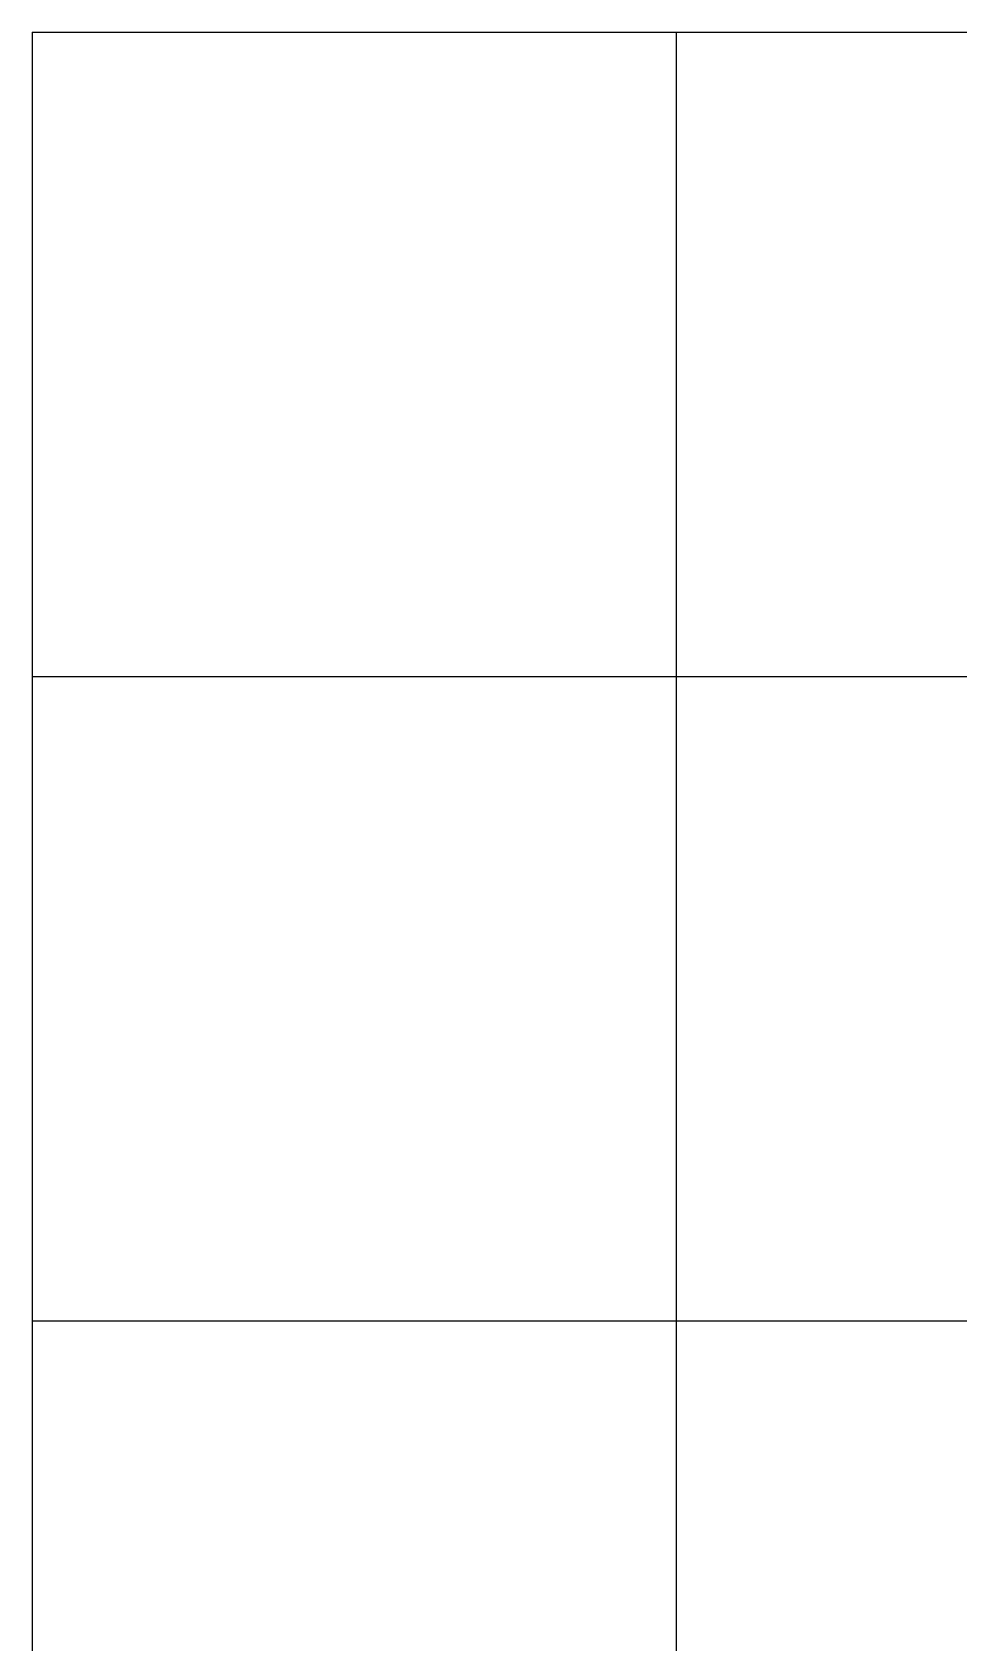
# Model space of a CAD drawing. Header units: millimetres. Extents: x -753 to 2000, y -1420 to 1087.
# Drawn here: x -667 to -187, y -167 to 667 of the extents above; entities that cross this region are included whole.
import ezdxf

# ---------------------------------------------------------------- set-up
doc = ezdxf.new("R2010")
doc.units = ezdxf.units.MM

msp = doc.modelspace()

# ---------------------------------------------------------------- linework, layer by layer
at = {"layer": 'Grid', "color": 255}
for p, q in [((-666.67, 666.67), (-666.67, -666.67)), ((-666.67, 666.67), (2000, 666.67)), ((-333.33, 666.67), (-333.33, -666.67)), ((-666.67, 333.33), (2000, 333.33)), ((-666.67, 0), (2000, 0))]:
    msp.add_line(p, q, dxfattribs=at)

doc.saveas('drawing.dxf')
